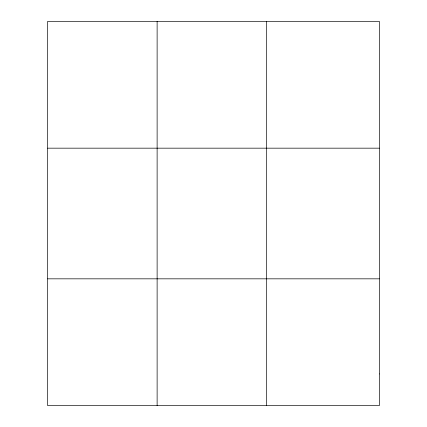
<?xml version="1.0" encoding="UTF-8"?>
<svg xmlns="http://www.w3.org/2000/svg" width="427" height="427" viewBox="0 0 427 427"><rect width="100%" height="100%" fill="white"/><g stroke="black" fill="none" stroke-linecap="round" stroke-linejoin="round"><path stroke-width="0.64" d="M157.12 405.65L157.12 21.35M266.56 405.65L266.56 21.35M47.68 148.169L379.32 148.169M47.68 278.831L379.32 278.831M379.32 373.945L379.32 405.65L47.68 405.65L47.68 21.35L379.32 21.35L379.32 373.945"/></g></svg>
